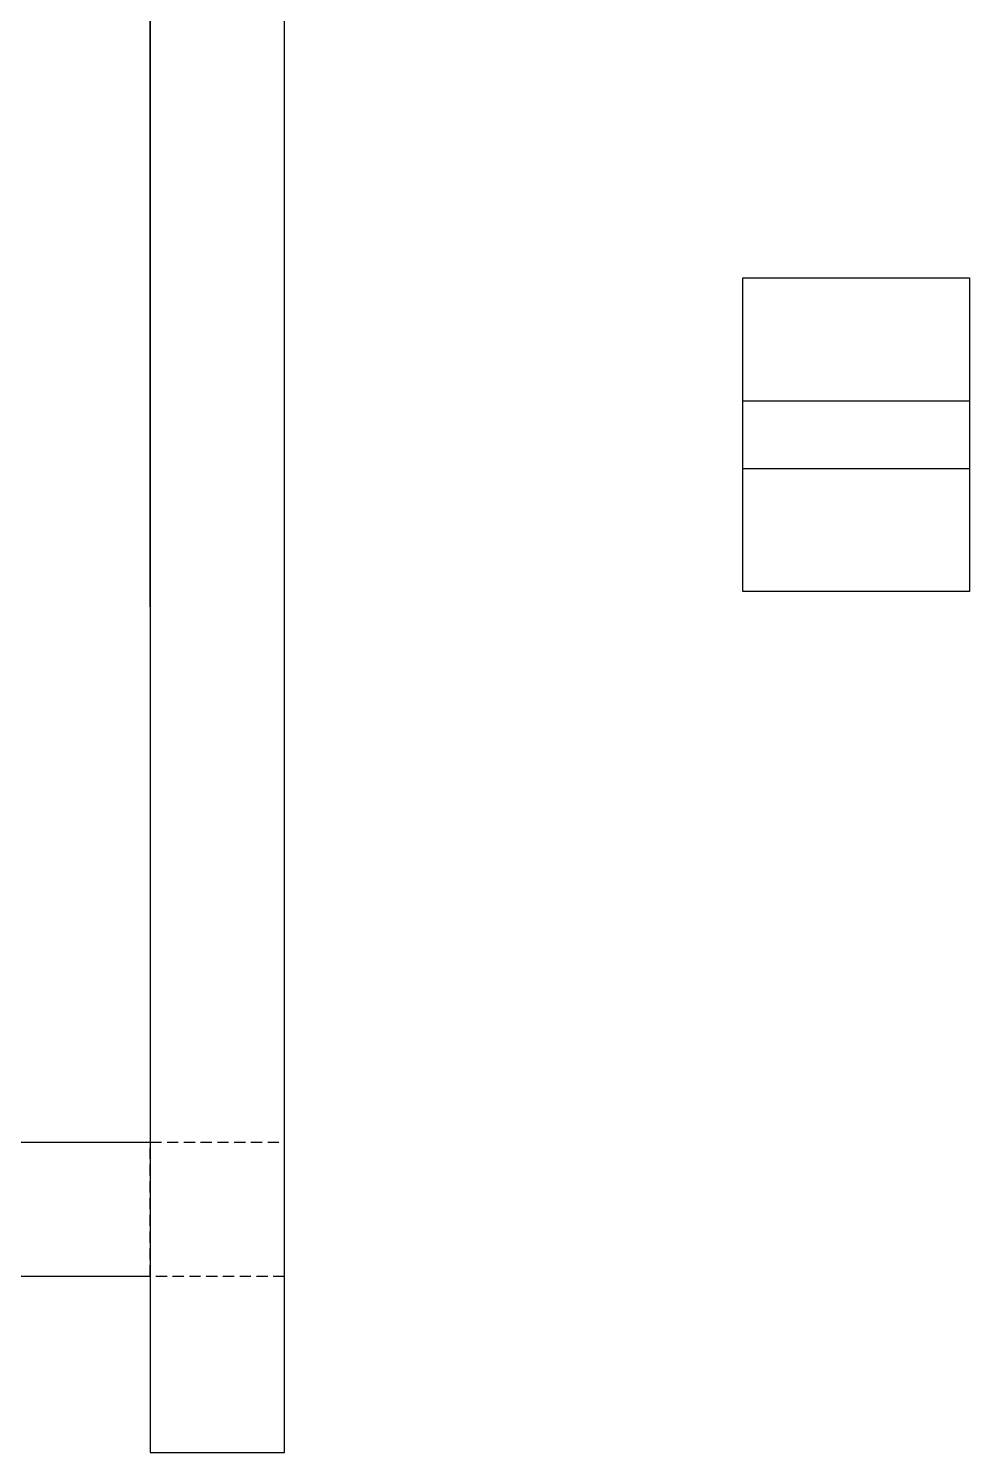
# Model space of a CAD drawing. Header units: centimetres. Extents: x -4347 to 28631, y 41590 to 109107.
# Drawn here: x 10163.9 to 10431, y 49263.9 to 49668 of the extents above; entities that cross this region are included whole.
import ezdxf

# ---------------------------------------------------------------- set-up
doc = ezdxf.new("R2010")
doc.units = ezdxf.units.CM
doc.header["$LTSCALE"] = 0.5
doc.linetypes.add('DASHED2', pattern=[9.525, 6.35, -3.175])

msp = doc.modelspace()

# ---------------------------------------------------------------- linework, layer by layer
for p, q in [((10198.493, 50425.78), (10198.493, 49263.88)), ((10236.593, 49263.88), (10236.593, 50425.78)), ((10198.493, 49503.88), (10198.493, 49953.88)), ((10366.675, 49597.258), (10430.975, 49597.258)), ((10366.675, 49508.258), (10366.675, 49597.258)), ((10430.975, 49597.258), (10430.975, 49508.258)), ((10366.675, 49562.358), (10430.975, 49562.358)), ((10366.675, 49543.158), (10430.975, 49543.158)), ((10430.975, 49508.258), (10366.675, 49508.258)), ((9774.693, 49351.98), (10198.493, 49351.98)), ((10198.493, 49313.88), (9774.693, 49313.88)), ((10198.493, 49263.88), (10236.593, 49263.88))]:
    msp.add_line(p, q)
at = {"linetype": 'DASHED2'}
for p, q in [((10198.493, 49313.88), (10198.493, 49351.98)), ((10198.493, 49351.98), (10236.593, 49351.98)), ((10198.493, 49351.98), (10198.493, 49313.88)), ((10236.593, 49313.88), (10198.493, 49313.88))]:
    msp.add_line(p, q, dxfattribs=at)

doc.saveas('drawing.dxf')
